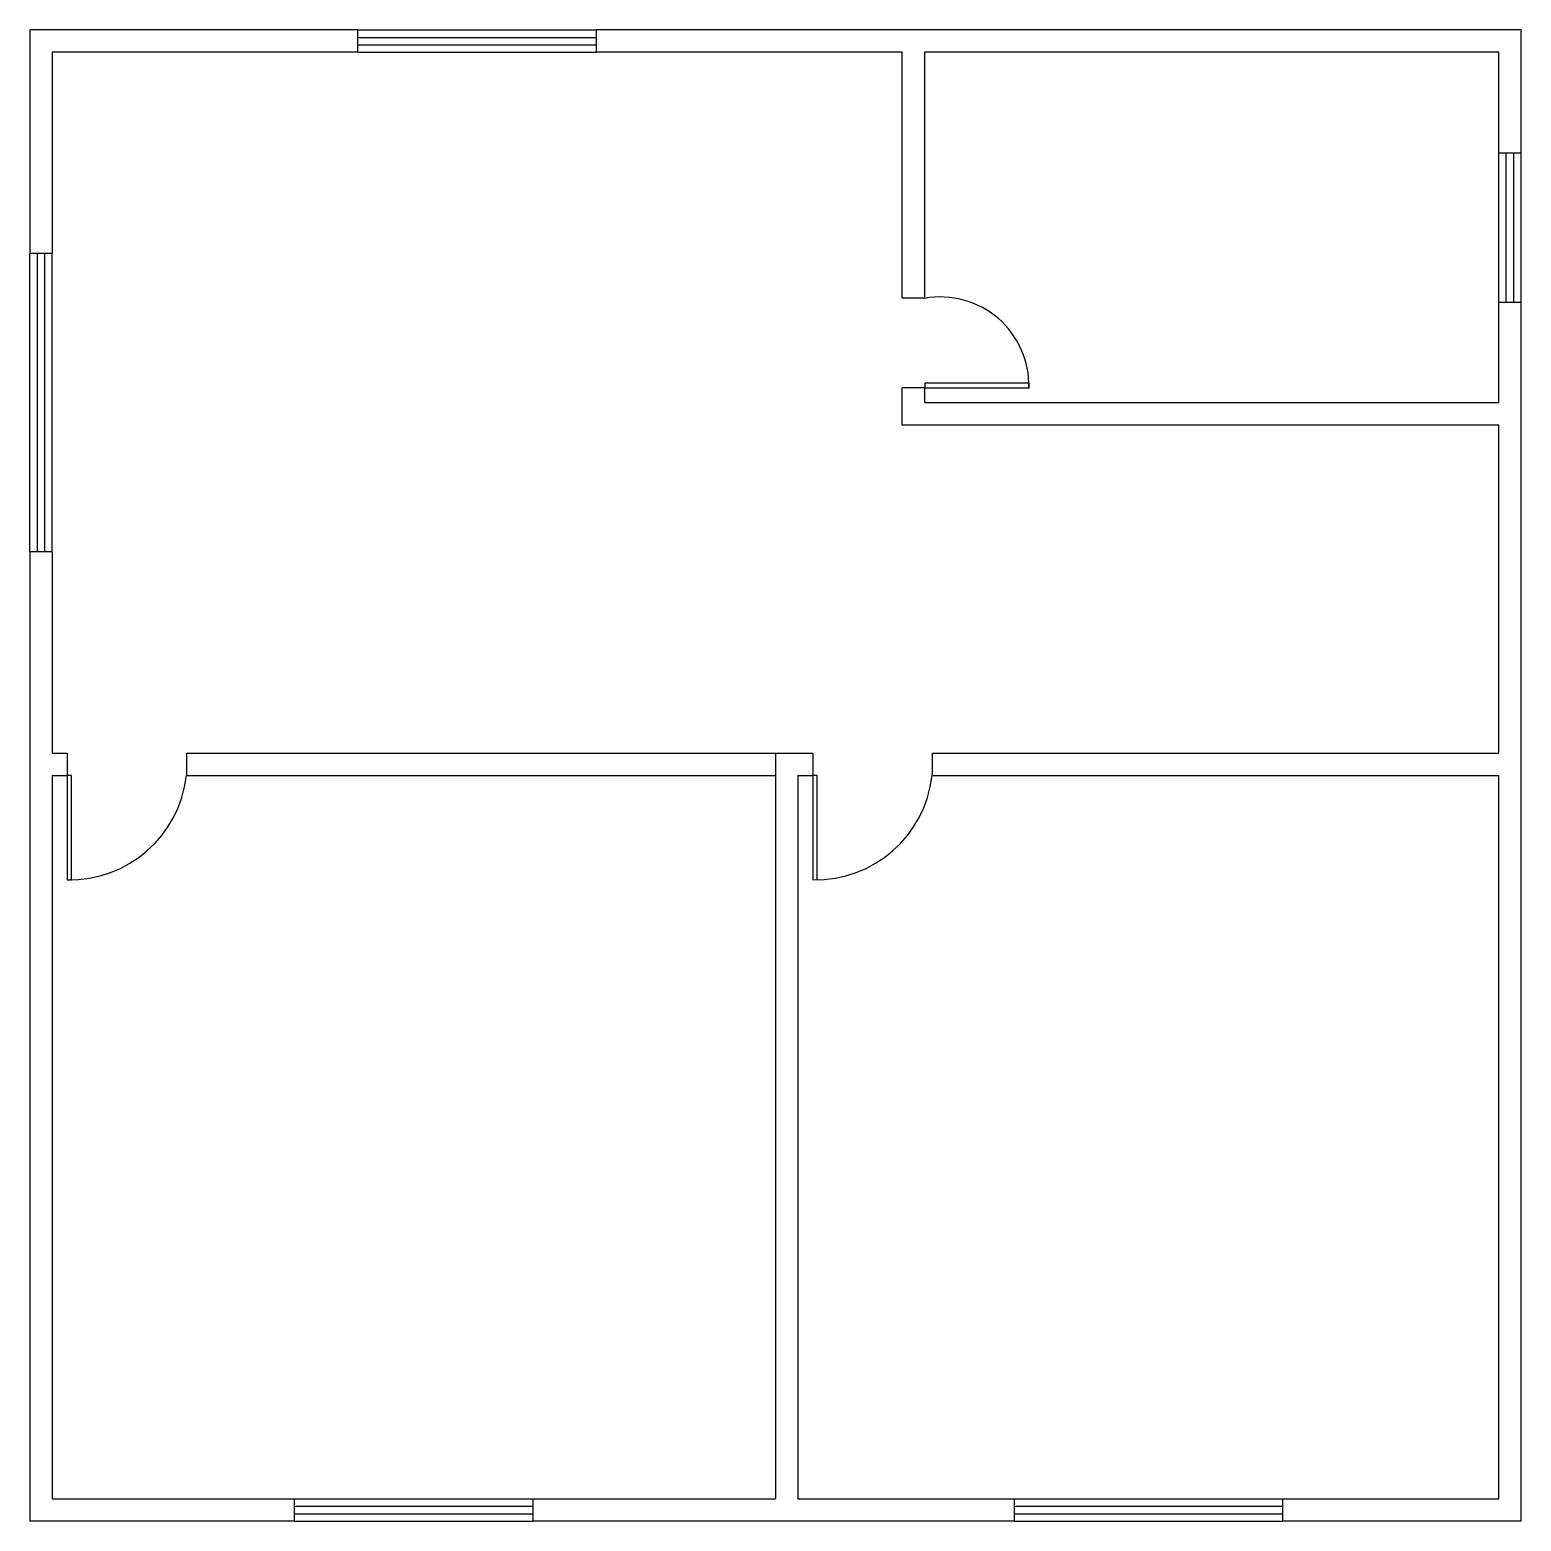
# Model space of a CAD drawing. Header units: metres. Extents: x 2966.4 to 2976.4, y 2159.7 to 2169.7.
import ezdxf

# ---------------------------------------------------------------- set-up
doc = ezdxf.new("R2010")
doc.units = ezdxf.units.M

msp = doc.modelspace()

# ---------------------------------------------------------------- linework, layer by layer
for p, q in [((2966.397, 2169.665), (2966.397, 2168.165)), ((2968.597, 2169.665), (2966.397, 2169.665)), ((2968.597, 2169.515), (2968.597, 2169.665)), ((2968.597, 2169.665), (2970.197, 2169.665)), ((2968.597, 2169.615), (2970.197, 2169.615)), ((2976.397, 2169.665), (2970.197, 2169.665)), ((2970.197, 2169.515), (2970.197, 2169.665)), ((2976.397, 2168.84), (2976.397, 2169.665)), ((2966.547, 2169.515), (2966.547, 2168.165)), ((2968.597, 2169.515), (2966.547, 2169.515)), ((2968.597, 2169.565), (2970.197, 2169.565)), ((2968.597, 2169.515), (2970.197, 2169.515)), ((2972.247, 2169.515), (2970.197, 2169.515)), ((2972.247, 2167.865), (2972.247, 2169.515)), ((2976.247, 2169.515), (2972.397, 2169.515)), ((2972.397, 2167.865), (2972.397, 2169.515)), ((2976.247, 2168.84), (2976.247, 2169.515)), ((2976.247, 2168.84), (2976.397, 2168.84)), ((2976.247, 2167.84), (2976.247, 2168.84)), ((2976.297, 2167.84), (2976.297, 2168.84)), ((2976.347, 2167.84), (2976.347, 2168.84)), ((2976.397, 2167.84), (2976.397, 2168.84)), ((2966.547, 2168.165), (2966.397, 2168.165)), ((2966.397, 2166.165), (2966.397, 2168.165)), ((2966.447, 2166.165), (2966.447, 2168.165)), ((2966.497, 2166.165), (2966.497, 2168.165)), ((2966.547, 2166.165), (2966.547, 2168.165)), ((2972.397, 2167.865), (2972.247, 2167.865)), ((2976.247, 2167.165), (2976.247, 2167.84)), ((2976.247, 2167.84), (2976.397, 2167.84)), ((2976.397, 2159.665), (2976.397, 2167.84)), ((2972.247, 2167.015), (2972.247, 2167.265)), ((2972.397, 2167.265), (2972.247, 2167.265)), ((2973.097, 2167.295), (2972.397, 2167.295)), ((2972.397, 2167.295), (2972.397, 2167.265)), ((2972.397, 2167.165), (2972.397, 2167.265)), ((2972.397, 2167.265), (2973.097, 2167.265)), ((2973.097, 2167.265), (2973.097, 2167.295)), ((2976.247, 2167.165), (2972.397, 2167.165)), ((2976.247, 2167.015), (2972.247, 2167.015)), ((2976.247, 2164.815), (2976.247, 2167.015)), ((2966.547, 2166.165), (2966.397, 2166.165)), ((2966.397, 2166.165), (2966.397, 2159.665)), ((2966.547, 2166.165), (2966.547, 2164.815)), ((2966.547, 2164.815), (2966.647, 2164.815)), ((2966.647, 2164.815), (2966.647, 2164.665)), ((2967.447, 2164.815), (2967.447, 2164.665)), ((2967.447, 2164.815), (2971.647, 2164.815)), ((2971.397, 2164.815), (2971.397, 2159.815)), ((2971.647, 2164.815), (2971.647, 2164.665)), ((2972.447, 2164.815), (2972.447, 2164.665)), ((2972.447, 2164.815), (2976.247, 2164.815)), ((2966.547, 2164.665), (2966.647, 2164.665)), ((2966.547, 2164.665), (2966.547, 2159.815)), ((2966.647, 2164.665), (2966.647, 2163.965)), ((2966.677, 2164.665), (2966.647, 2164.665)), ((2966.677, 2163.965), (2966.677, 2164.665)), ((2967.447, 2164.665), (2971.397, 2164.665)), ((2971.547, 2164.665), (2971.547, 2159.815)), ((2971.547, 2164.665), (2971.647, 2164.665)), ((2971.647, 2164.665), (2971.647, 2163.965)), ((2971.677, 2164.665), (2971.647, 2164.665)), ((2971.677, 2163.965), (2971.677, 2164.665)), ((2972.447, 2164.665), (2976.247, 2164.665)), ((2976.247, 2159.815), (2976.247, 2164.665)), ((2966.647, 2163.965), (2966.677, 2163.965)), ((2966.547, 2159.815), (2968.172, 2159.815)), ((2966.547, 2159.815), (2968.172, 2159.815)), ((2966.547, 2159.815), (2968.172, 2159.815)), ((2968.172, 2159.665), (2968.172, 2159.815)), ((2968.172, 2159.815), (2969.772, 2159.815)), ((2969.772, 2159.665), (2969.772, 2159.815)), ((2969.772, 2159.815), (2971.397, 2159.815)), ((2969.772, 2159.815), (2971.397, 2159.815)), ((2969.772, 2159.815), (2971.397, 2159.815)), ((2971.547, 2159.815), (2972.997, 2159.815)), ((2971.547, 2159.815), (2972.997, 2159.815)), ((2971.547, 2159.815), (2972.997, 2159.815)), ((2971.547, 2159.815), (2972.997, 2159.815)), ((2972.997, 2159.815), (2972.997, 2159.665)), ((2972.997, 2159.815), (2974.797, 2159.815)), ((2974.797, 2159.815), (2974.797, 2159.665)), ((2974.797, 2159.815), (2976.247, 2159.815)), ((2974.797, 2159.815), (2976.247, 2159.815)), ((2974.797, 2159.815), (2976.247, 2159.815)), ((2974.797, 2159.815), (2976.247, 2159.815)), ((2968.172, 2159.765), (2969.772, 2159.765)), ((2968.172, 2159.715), (2969.772, 2159.715)), ((2972.997, 2159.765), (2974.797, 2159.765)), ((2972.997, 2159.715), (2974.797, 2159.715)), ((2968.172, 2159.665), (2966.397, 2159.665)), ((2968.172, 2159.665), (2969.772, 2159.665)), ((2972.997, 2159.665), (2969.772, 2159.665)), ((2972.997, 2159.665), (2974.797, 2159.665)), ((2976.397, 2159.665), (2974.797, 2159.665))]:
    msp.add_line(p, q)
for centre, radius, start, end in [((2972.502, 2167.28), 0.594, 358.5542, 100.2489), ((2966.662, 2164.755), 0.79, 268.9122, 353.4596), ((2971.662, 2164.755), 0.79, 268.9122, 353.4596)]:
    msp.add_arc(centre, radius, start, end)

doc.saveas('drawing.dxf')
